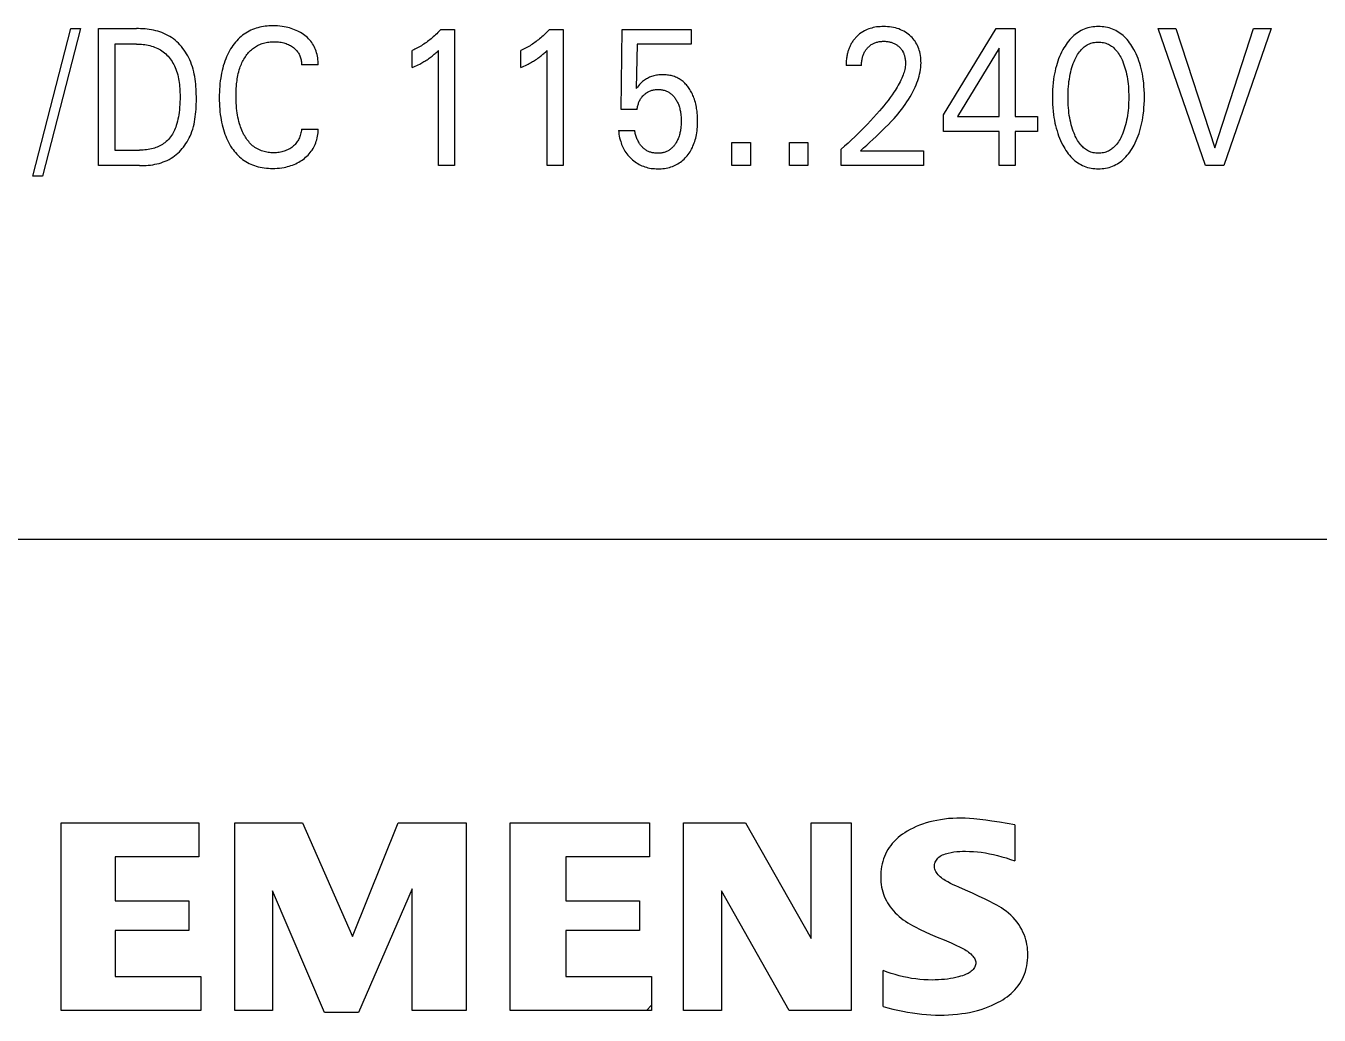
# Model space of a CAD drawing. Extents: x 0 to 420, y 0 to 297.
# Drawn here: x 99.15 to 119.9, y 222.9 to 238.77 of the extents above; entities that cross this region are included whole.
import ezdxf

# ---------------------------------------------------------------- set-up
doc = ezdxf.new("R2010")
doc.units = 0
doc.header["$LTSCALE"] = 23.1
doc.layers.add('10000_FRONT', color=7, linetype='CONTINUOUS')

msp = doc.modelspace()

# ---------------------------------------------------------------- linework, layer by layer
at = {"layer": '10000_FRONT', "color": 7, "linetype": 'CONTINUOUS'}
for p, q in [((99.267, 236.36), (99.876, 238.726)), ((100.031, 238.726), (99.422, 236.36)), ((99.876, 238.726), (100.031, 238.726)), ((100.319, 236.526), (100.319, 238.726)), ((100.319, 238.726), (100.925, 238.726)), ((105.811, 238.713), (106.028, 238.713)), ((106.028, 238.713), (106.028, 236.526)), ((107.553, 238.713), (107.77, 238.713)), ((107.77, 238.713), (107.77, 236.526)), ((108.703, 237.427), (108.719, 238.713)), ((108.719, 238.713), (109.827, 238.713)), ((109.827, 238.713), (109.827, 238.473)), ((113.874, 237.341), (114.718, 238.726)), ((114.718, 238.726), (115.02, 238.726)), ((115.02, 238.726), (115.02, 237.316)), ((118.076, 236.526), (117.317, 238.726)), ((117.317, 238.726), (117.6, 238.726)), ((117.6, 238.726), (118.227, 236.814)), ((118.227, 236.814), (118.845, 238.726)), ((119.129, 238.726), (118.369, 236.526)), ((118.845, 238.726), (119.129, 238.726)), ((100.58, 238.476), (100.58, 236.775)), ((100.925, 238.476), (100.58, 238.476)), ((105.352, 238.1), (105.352, 238.375)), ((105.772, 236.526), (105.772, 238.373)), ((107.094, 238.1), (107.094, 238.375)), ((107.513, 236.526), (107.513, 238.373)), ((108.959, 238.473), (108.944, 237.765)), ((109.827, 238.473), (108.959, 238.473)), ((114.764, 238.412), (114.098, 237.316)), ((114.764, 237.316), (114.764, 238.412)), ((103.843, 238.142), (103.574, 238.142)), ((112.558, 238.132), (112.31, 238.132)), ((108.959, 237.427), (108.703, 237.427)), ((113.874, 237.076), (113.874, 237.341)), ((114.098, 237.316), (114.764, 237.316)), ((115.02, 237.316), (115.382, 237.316)), ((115.382, 237.316), (115.382, 237.076)), ((103.574, 237.109), (103.843, 237.109)), ((108.66, 237.092), (108.921, 237.092)), ((114.764, 237.076), (113.874, 237.076)), ((114.764, 236.526), (114.764, 237.076)), ((115.02, 237.076), (115.02, 236.526)), ((115.382, 237.076), (115.02, 237.076)), ((100.58, 236.775), (100.978, 236.775)), ((110.48, 236.526), (110.48, 236.897)), ((110.48, 236.897), (110.776, 236.897)), ((110.776, 236.897), (110.776, 236.526)), ((111.402, 236.526), (111.402, 236.897)), ((111.402, 236.897), (111.698, 236.897)), ((111.698, 236.897), (111.698, 236.526)), ((112.231, 236.526), (112.231, 236.789)), ((112.543, 236.766), (113.551, 236.766)), ((113.551, 236.766), (113.551, 236.526)), ((100.976, 236.526), (100.319, 236.526)), ((106.028, 236.526), (105.772, 236.526)), ((107.77, 236.526), (107.513, 236.526)), ((110.776, 236.526), (110.48, 236.526)), ((111.698, 236.526), (111.402, 236.526)), ((113.551, 236.526), (112.231, 236.526)), ((115.02, 236.526), (114.764, 236.526)), ((118.369, 236.526), (118.076, 236.526)), ((99.422, 236.36), (99.267, 236.36)), ((194.189, 230.526), (89.189, 230.526)), ((99.719, 222.972), (99.719, 225.98)), ((99.719, 225.98), (101.927, 225.98)), ((101.927, 225.98), (101.927, 225.436)), ((102.503, 222.972), (102.503, 225.98)), ((102.503, 225.98), (103.591, 225.98)), ((103.591, 225.98), (104.391, 224.156)), ((104.391, 224.156), (105.127, 225.98)), ((105.127, 225.98), (106.215, 225.98)), ((106.215, 225.98), (106.215, 222.972)), ((106.919, 222.972), (106.919, 225.98)), ((106.919, 225.98), (109.158, 225.98)), ((109.158, 225.98), (109.158, 225.436)), ((109.703, 222.972), (109.703, 225.98)), ((109.703, 225.98), (110.695, 225.98)), ((110.695, 225.98), (111.751, 224.124)), ((111.751, 224.124), (111.751, 225.98)), ((111.751, 225.98), (112.391, 225.98)), ((112.391, 225.98), (112.391, 222.972)), ((115.015, 225.948), (115.015, 225.372)), ((100.583, 225.436), (100.583, 224.732)), ((101.927, 225.436), (100.583, 225.436)), ((107.815, 225.436), (107.815, 224.732)), ((109.158, 225.436), (107.815, 225.436)), ((103.111, 224.892), (103.111, 222.972)), ((103.943, 222.94), (103.111, 224.892)), ((105.351, 224.924), (104.487, 222.94)), ((105.351, 222.972), (105.351, 224.924)), ((110.311, 224.892), (110.311, 222.972)), ((111.399, 222.972), (110.311, 224.892)), ((100.583, 224.732), (101.767, 224.732)), ((101.767, 224.732), (101.767, 224.252)), ((107.815, 224.732), (108.999, 224.732)), ((108.999, 224.732), (108.999, 224.252)), ((100.583, 224.252), (100.583, 223.516)), ((101.767, 224.252), (100.583, 224.252)), ((107.815, 224.252), (107.815, 223.516)), ((108.999, 224.252), (107.815, 224.252)), ((100.583, 223.516), (101.959, 223.516)), ((101.959, 223.516), (101.959, 222.972)), ((107.815, 223.516), (109.191, 223.516)), ((109.191, 223.516), (109.191, 222.972)), ((112.903, 223.036), (112.903, 223.612)), ((109.106, 222.972), (109.191, 223.056)), ((101.959, 222.972), (99.719, 222.972)), ((103.111, 222.972), (102.503, 222.972)), ((104.487, 222.94), (103.943, 222.94)), ((106.215, 222.972), (105.351, 222.972)), ((109.191, 222.972), (106.919, 222.972)), ((110.311, 222.972), (109.703, 222.972)), ((112.391, 222.972), (111.399, 222.972))]:
    msp.add_line(p, q, dxfattribs=at)
for points in [[(100.976, 236.526), (101.011, 236.526), (101.046, 236.527), (101.081, 236.529), (101.117, 236.532), (101.152, 236.536), (101.187, 236.541), (101.222, 236.548), (101.256, 236.555), (101.29, 236.563), (101.324, 236.573), (101.357, 236.585), (101.39, 236.597), (101.422, 236.611), (101.453, 236.627), (101.483, 236.644), (101.511, 236.662), (101.538, 236.682), (101.565, 236.703), (101.59, 236.725), (101.615, 236.749), (101.638, 236.773), (101.661, 236.799), (101.682, 236.825), (101.702, 236.853), (101.721, 236.881), (101.74, 236.91), (101.756, 236.94), (101.772, 236.97), (101.787, 237), (101.803, 237.037), (101.817, 237.075), (101.829, 237.113), (101.84, 237.152), (101.85, 237.191), (101.858, 237.23), (101.865, 237.27), (101.871, 237.309), (101.876, 237.35), (101.88, 237.39), (101.883, 237.43), (101.885, 237.471), (101.887, 237.512), (101.888, 237.553), (101.888, 237.594), (101.888, 237.634), (101.887, 237.675), (101.886, 237.715), (101.884, 237.756), (101.881, 237.796), (101.878, 237.836), (101.873, 237.876), (101.868, 237.916), (101.861, 237.955), (101.854, 237.995), (101.845, 238.034), (101.835, 238.072), (101.824, 238.11), (101.811, 238.148), (101.797, 238.186), (101.781, 238.222), (101.766, 238.255), (101.749, 238.287), (101.731, 238.318), (101.712, 238.349), (101.692, 238.379), (101.67, 238.408), (101.648, 238.436), (101.624, 238.463), (101.599, 238.489), (101.573, 238.514), (101.547, 238.537), (101.519, 238.56), (101.49, 238.581), (101.46, 238.6), (101.43, 238.617), (101.399, 238.633), (101.368, 238.647), (101.336, 238.66), (101.303, 238.671), (101.27, 238.682), (101.236, 238.691), (101.202, 238.699), (101.168, 238.705), (101.133, 238.711), (101.099, 238.716), (101.064, 238.719), (101.029, 238.722), (100.994, 238.724), (100.959, 238.725), (100.925, 238.726)], [(103.843, 238.142), (103.843, 238.171), (103.841, 238.199), (103.839, 238.227), (103.835, 238.256), (103.83, 238.284), (103.824, 238.312), (103.816, 238.339), (103.808, 238.364), (103.799, 238.389), (103.789, 238.412), (103.778, 238.436), (103.766, 238.459), (103.752, 238.481), (103.738, 238.502), (103.722, 238.523), (103.705, 238.543), (103.687, 238.562), (103.668, 238.581), (103.648, 238.598), (103.628, 238.615), (103.607, 238.63), (103.584, 238.646), (103.561, 238.66), (103.538, 238.673), (103.514, 238.686), (103.489, 238.697), (103.464, 238.708), (103.437, 238.718), (103.41, 238.727), (103.383, 238.735), (103.355, 238.742), (103.327, 238.748), (103.299, 238.754), (103.262, 238.76), (103.225, 238.764), (103.187, 238.767), (103.149, 238.769), (103.112, 238.769), (103.082, 238.769), (103.052, 238.767), (103.022, 238.765), (102.993, 238.762), (102.963, 238.758), (102.934, 238.753), (102.905, 238.747), (102.876, 238.74), (102.847, 238.731), (102.818, 238.722), (102.789, 238.71), (102.761, 238.698), (102.733, 238.684), (102.706, 238.67), (102.679, 238.654), (102.653, 238.636), (102.629, 238.618), (102.604, 238.598), (102.58, 238.577), (102.557, 238.554), (102.535, 238.531), (102.514, 238.507), (102.494, 238.482), (102.475, 238.456), (102.456, 238.429), (102.437, 238.399), (102.419, 238.368), (102.402, 238.336), (102.386, 238.304), (102.371, 238.271), (102.358, 238.238), (102.345, 238.204), (102.332, 238.167), (102.32, 238.128), (102.31, 238.09), (102.3, 238.051), (102.292, 238.012), (102.284, 237.973), (102.278, 237.933), (102.272, 237.888), (102.267, 237.843), (102.262, 237.797), (102.259, 237.752), (102.257, 237.707), (102.256, 237.661), (102.256, 237.615)], [(105.811, 238.713), (105.794, 238.695), (105.778, 238.677), (105.761, 238.66), (105.743, 238.642), (105.726, 238.625), (105.708, 238.609), (105.689, 238.592), (105.671, 238.576), (105.653, 238.561), (105.634, 238.546), (105.615, 238.532), (105.596, 238.517), (105.577, 238.503), (105.558, 238.49), (105.538, 238.477), (105.518, 238.464), (105.498, 238.451), (105.478, 238.439), (105.457, 238.427), (105.437, 238.416), (105.416, 238.405), (105.395, 238.395), (105.374, 238.384), (105.352, 238.375)], [(107.553, 238.713), (107.536, 238.695), (107.519, 238.677), (107.502, 238.66), (107.485, 238.642), (107.467, 238.625), (107.449, 238.609), (107.431, 238.592), (107.413, 238.576), (107.394, 238.561), (107.376, 238.546), (107.357, 238.532), (107.338, 238.517), (107.319, 238.503), (107.299, 238.49), (107.28, 238.477), (107.26, 238.464), (107.24, 238.451), (107.22, 238.439), (107.199, 238.427), (107.179, 238.416), (107.158, 238.405), (107.137, 238.395), (107.116, 238.384), (107.094, 238.375)], [(112.505, 238.62), (112.494, 238.61), (112.483, 238.599), (112.473, 238.589), (112.463, 238.578), (112.454, 238.568), (112.444, 238.556), (112.435, 238.545), (112.426, 238.534), (112.418, 238.522), (112.41, 238.51), (112.402, 238.498), (112.394, 238.485), (112.387, 238.472), (112.381, 238.46), (112.374, 238.448), (112.368, 238.435), (112.363, 238.422), (112.358, 238.41), (112.353, 238.397), (112.348, 238.384), (112.344, 238.37), (112.34, 238.357), (112.336, 238.344), (112.332, 238.33), (112.329, 238.317), (112.326, 238.3), (112.322, 238.283), (112.32, 238.266), (112.317, 238.25), (112.315, 238.233), (112.313, 238.216), (112.312, 238.199), (112.311, 238.182), (112.31, 238.165), (112.31, 238.148), (112.31, 238.132)], [(112.543, 236.766), (112.592, 236.811), (112.641, 236.856), (112.691, 236.902), (112.741, 236.948), (112.791, 236.994), (112.841, 237.041), (112.89, 237.088), (112.939, 237.137), (112.988, 237.185), (113.035, 237.235), (113.081, 237.285), (113.113, 237.321), (113.144, 237.358), (113.174, 237.394), (113.204, 237.432), (113.232, 237.47), (113.26, 237.509), (113.287, 237.548), (113.313, 237.588), (113.337, 237.629), (113.361, 237.67), (113.383, 237.712), (113.404, 237.755), (113.419, 237.788), (113.433, 237.822), (113.447, 237.856), (113.459, 237.891), (113.47, 237.925), (113.481, 237.96), (113.489, 237.996), (113.497, 238.031), (113.503, 238.067), (113.507, 238.103), (113.51, 238.139), (113.512, 238.175), (113.511, 238.205), (113.51, 238.235), (113.507, 238.264), (113.503, 238.294), (113.498, 238.323), (113.492, 238.352), (113.484, 238.378), (113.476, 238.403), (113.467, 238.428), (113.456, 238.452), (113.444, 238.476), (113.431, 238.499), (113.417, 238.521), (113.401, 238.542), (113.385, 238.563), (113.368, 238.582), (113.349, 238.6), (113.33, 238.618), (113.308, 238.636), (113.285, 238.653), (113.261, 238.669), (113.237, 238.683), (113.212, 238.696), (113.185, 238.708), (113.157, 238.719), (113.129, 238.728), (113.101, 238.736), (113.072, 238.743), (113.04, 238.749), (113.008, 238.753), (112.976, 238.756), (112.943, 238.758), (112.911, 238.758), (112.883, 238.758), (112.855, 238.756), (112.828, 238.754), (112.8, 238.751), (112.773, 238.746), (112.746, 238.741), (112.721, 238.734), (112.697, 238.727), (112.673, 238.719), (112.649, 238.71), (112.626, 238.699), (112.603, 238.688), (112.577, 238.673), (112.552, 238.656), (112.528, 238.639), (112.505, 238.62)], [(116.929, 236.856), (116.947, 236.893), (116.964, 236.93), (116.98, 236.968), (116.995, 237.006), (117.009, 237.044), (117.021, 237.083), (117.034, 237.126), (117.045, 237.168), (117.054, 237.211), (117.063, 237.254), (117.071, 237.298), (117.077, 237.341), (117.084, 237.399), (117.089, 237.456), (117.093, 237.514), (117.095, 237.572), (117.096, 237.629), (117.095, 237.686), (117.093, 237.743), (117.089, 237.8), (117.084, 237.857), (117.077, 237.914), (117.07, 237.956), (117.063, 237.999), (117.054, 238.042), (117.044, 238.084), (117.033, 238.126), (117.02, 238.167), (117.007, 238.206), (116.994, 238.243), (116.978, 238.281), (116.962, 238.318), (116.945, 238.354), (116.926, 238.39), (116.91, 238.418), (116.894, 238.446), (116.876, 238.472), (116.858, 238.499), (116.839, 238.524), (116.818, 238.549), (116.797, 238.572), (116.774, 238.595), (116.753, 238.614), (116.731, 238.632), (116.709, 238.649), (116.685, 238.665), (116.661, 238.68), (116.636, 238.694), (116.611, 238.706), (116.585, 238.717), (116.558, 238.727), (116.53, 238.736), (116.502, 238.743), (116.473, 238.748), (116.445, 238.753), (116.416, 238.756), (116.387, 238.758), (116.358, 238.758), (116.329, 238.758), (116.3, 238.756), (116.271, 238.753), (116.242, 238.748), (116.214, 238.743), (116.186, 238.736), (116.158, 238.727), (116.131, 238.717), (116.105, 238.706), (116.08, 238.694), (116.055, 238.68), (116.031, 238.665), (116.007, 238.649), (115.984, 238.632), (115.963, 238.614), (115.942, 238.595), (115.919, 238.572), (115.897, 238.549), (115.877, 238.524), (115.858, 238.499), (115.839, 238.472), (115.822, 238.446), (115.805, 238.418), (115.789, 238.39), (115.784, 238.381)], [(100.925, 238.476), (100.952, 238.476), (100.979, 238.475), (101.006, 238.473), (101.033, 238.471), (101.06, 238.468), (101.087, 238.463), (101.114, 238.459), (101.14, 238.453), (101.167, 238.446), (101.193, 238.438), (101.218, 238.429), (101.243, 238.419), (101.268, 238.408), (101.291, 238.396), (101.314, 238.383), (101.336, 238.368), (101.357, 238.353), (101.378, 238.336), (101.397, 238.319), (101.416, 238.3), (101.434, 238.281), (101.452, 238.261), (101.468, 238.24), (101.484, 238.218), (101.498, 238.196), (101.512, 238.173), (101.525, 238.15), (101.537, 238.127), (101.548, 238.103), (101.561, 238.073), (101.571, 238.043), (101.581, 238.013), (101.59, 237.983), (101.597, 237.952), (101.604, 237.921), (101.609, 237.89), (101.614, 237.858), (101.617, 237.827), (101.62, 237.795), (101.623, 237.763), (101.624, 237.731), (101.625, 237.699), (101.626, 237.667), (101.626, 237.636), (101.626, 237.593), (101.625, 237.55), (101.623, 237.507), (101.62, 237.464), (101.616, 237.421), (101.611, 237.379), (101.606, 237.344), (101.6, 237.308), (101.593, 237.273), (101.585, 237.239), (101.576, 237.204), (101.565, 237.17), (101.557, 237.146), (101.548, 237.122), (101.538, 237.098), (101.527, 237.075), (101.516, 237.053), (101.503, 237.03), (101.489, 237.009), (101.474, 236.988), (101.458, 236.967), (101.441, 236.948), (101.423, 236.929), (101.404, 236.911), (101.384, 236.894), (101.363, 236.879), (101.343, 236.866), (101.323, 236.854), (101.303, 236.843), (101.281, 236.833), (101.26, 236.823), (101.238, 236.815), (101.215, 236.808), (101.193, 236.801), (101.166, 236.794), (101.14, 236.789), (101.113, 236.784), (101.086, 236.781), (101.059, 236.778), (101.032, 236.776), (101.005, 236.775), (100.978, 236.775)], [(102.534, 237.841), (102.536, 237.864), (102.54, 237.888), (102.544, 237.917), (102.549, 237.946), (102.555, 237.975), (102.561, 238.004), (102.569, 238.033), (102.577, 238.061), (102.586, 238.089), (102.593, 238.111), (102.601, 238.133), (102.61, 238.154), (102.619, 238.175), (102.629, 238.196), (102.64, 238.216), (102.651, 238.236), (102.663, 238.256), (102.674, 238.274), (102.686, 238.292), (102.698, 238.309), (102.712, 238.325), (102.725, 238.341), (102.74, 238.357), (102.754, 238.372), (102.77, 238.386), (102.786, 238.4), (102.802, 238.412), (102.818, 238.424), (102.835, 238.435), (102.853, 238.445), (102.87, 238.455), (102.888, 238.464), (102.907, 238.472), (102.926, 238.48), (102.945, 238.486), (102.966, 238.493), (102.987, 238.498), (103.008, 238.503), (103.03, 238.507), (103.051, 238.51), (103.073, 238.512), (103.095, 238.514), (103.117, 238.515), (103.139, 238.515), (103.161, 238.515), (103.183, 238.514), (103.205, 238.512), (103.227, 238.509), (103.249, 238.506), (103.269, 238.502), (103.289, 238.497), (103.308, 238.491), (103.328, 238.485), (103.347, 238.478), (103.364, 238.47), (103.382, 238.461), (103.399, 238.452), (103.416, 238.442), (103.432, 238.431), (103.444, 238.421), (103.457, 238.412), (103.469, 238.401), (103.48, 238.39), (103.491, 238.379), (103.501, 238.367), (103.511, 238.354), (103.52, 238.342), (103.528, 238.329), (103.535, 238.315), (103.542, 238.302), (103.548, 238.287), (103.553, 238.273), (103.558, 238.258), (103.563, 238.242), (103.567, 238.226), (103.57, 238.209), (103.572, 238.192), (103.573, 238.176), (103.574, 238.159), (103.574, 238.142)], [(105.352, 238.1), (105.376, 238.111), (105.4, 238.122), (105.423, 238.133), (105.447, 238.145), (105.47, 238.157), (105.487, 238.166), (105.504, 238.175), (105.521, 238.185), (105.538, 238.195), (105.555, 238.204), (105.571, 238.215), (105.589, 238.226), (105.606, 238.237), (105.623, 238.249), (105.64, 238.261), (105.656, 238.273), (105.668, 238.283), (105.68, 238.292), (105.692, 238.302), (105.705, 238.313), (105.718, 238.324), (105.73, 238.335), (105.744, 238.348), (105.758, 238.36), (105.772, 238.373)], [(107.094, 238.1), (107.118, 238.111), (107.142, 238.122), (107.165, 238.133), (107.188, 238.145), (107.212, 238.157), (107.229, 238.166), (107.246, 238.175), (107.263, 238.185), (107.28, 238.195), (107.296, 238.204), (107.313, 238.215), (107.33, 238.226), (107.348, 238.237), (107.365, 238.249), (107.381, 238.261), (107.398, 238.273), (107.41, 238.283), (107.422, 238.292), (107.434, 238.302), (107.447, 238.313), (107.46, 238.324), (107.472, 238.335), (107.486, 238.348), (107.5, 238.36), (107.513, 238.373)], [(112.558, 238.132), (112.558, 238.147), (112.559, 238.164), (112.56, 238.18), (112.561, 238.196), (112.563, 238.212), (112.566, 238.228), (112.569, 238.244), (112.572, 238.258), (112.576, 238.272), (112.58, 238.285), (112.584, 238.299), (112.589, 238.312), (112.595, 238.326), (112.601, 238.339), (112.608, 238.351), (112.614, 238.363), (112.622, 238.374), (112.629, 238.385), (112.637, 238.396), (112.646, 238.407), (112.655, 238.417), (112.664, 238.426), (112.674, 238.435), (112.684, 238.444), (112.694, 238.453), (112.704, 238.46), (112.715, 238.468), (112.727, 238.475), (112.738, 238.481), (112.75, 238.487), (112.762, 238.493), (112.774, 238.498), (112.787, 238.502), (112.799, 238.506), (112.812, 238.51), (112.826, 238.513), (112.84, 238.516), (112.854, 238.518), (112.868, 238.519), (112.882, 238.52), (112.897, 238.521), (112.911, 238.521), (112.925, 238.521), (112.939, 238.521), (112.952, 238.52), (112.966, 238.518), (112.98, 238.516), (112.994, 238.514), (113.007, 238.511), (113.02, 238.508), (113.032, 238.505), (113.044, 238.501), (113.056, 238.497), (113.068, 238.492), (113.079, 238.487), (113.09, 238.482), (113.101, 238.476), (113.112, 238.47), (113.122, 238.463), (113.132, 238.456), (113.142, 238.448), (113.151, 238.441), (113.16, 238.432), (113.17, 238.423), (113.179, 238.414), (113.188, 238.404), (113.196, 238.393), (113.204, 238.383), (113.211, 238.372), (113.218, 238.36), (113.223, 238.35), (113.229, 238.339), (113.234, 238.328), (113.238, 238.317), (113.242, 238.305), (113.246, 238.294), (113.249, 238.282), (113.252, 238.27), (113.255, 238.255), (113.258, 238.24), (113.26, 238.224), (113.262, 238.209), (113.263, 238.194), (113.264, 238.178), (113.263, 238.163)], [(115.784, 238.381), (115.767, 238.347), (115.75, 238.312), (115.735, 238.276), (115.72, 238.24), (115.707, 238.204), (115.695, 238.167), (115.683, 238.126), (115.671, 238.084), (115.662, 238.042), (115.653, 237.999), (115.645, 237.956), (115.639, 237.914), (115.632, 237.857), (115.626, 237.8), (115.623, 237.743), (115.62, 237.686), (115.62, 237.629), (115.62, 237.571), (115.622, 237.514), (115.626, 237.456), (115.631, 237.398), (115.638, 237.34), (115.645, 237.297), (115.652, 237.254), (115.661, 237.21), (115.671, 237.168), (115.682, 237.125), (115.694, 237.083), (115.706, 237.044), (115.72, 237.005), (115.735, 236.967), (115.751, 236.93), (115.768, 236.893), (115.787, 236.856), (115.802, 236.827), (115.819, 236.799), (115.836, 236.771), (115.855, 236.744), (115.874, 236.718), (115.895, 236.693), (115.916, 236.668), (115.939, 236.645), (115.96, 236.625), (115.982, 236.606), (116.005, 236.589), (116.028, 236.572), (116.053, 236.557), (116.078, 236.542), (116.103, 236.529), (116.13, 236.518), (116.157, 236.508), (116.185, 236.499), (116.213, 236.492), (116.241, 236.486), (116.27, 236.481), (116.299, 236.478), (116.328, 236.476), (116.358, 236.476), (116.387, 236.476), (116.416, 236.478), (116.445, 236.481), (116.474, 236.486), (116.503, 236.492), (116.531, 236.499), (116.559, 236.508), (116.586, 236.518), (116.613, 236.529), (116.638, 236.542), (116.663, 236.557), (116.687, 236.572), (116.711, 236.589), (116.734, 236.606), (116.756, 236.625), (116.777, 236.645), (116.799, 236.668), (116.821, 236.693), (116.841, 236.718), (116.861, 236.744), (116.879, 236.771), (116.897, 236.799), (116.913, 236.827), (116.929, 236.856)], [(115.967, 237.045), (115.954, 237.078), (115.942, 237.112), (115.932, 237.147), (115.922, 237.181), (115.913, 237.216), (115.905, 237.254), (115.898, 237.293), (115.891, 237.332), (115.886, 237.371), (115.881, 237.41), (115.877, 237.453), (115.874, 237.496), (115.872, 237.54), (115.871, 237.583), (115.871, 237.626), (115.871, 237.669), (115.872, 237.712), (115.874, 237.754), (115.877, 237.797), (115.881, 237.84), (115.886, 237.878), (115.892, 237.916), (115.898, 237.955), (115.905, 237.993), (115.914, 238.03), (115.923, 238.065), (115.933, 238.099), (115.943, 238.132), (115.955, 238.166), (115.968, 238.199), (115.978, 238.222), (115.989, 238.244), (116, 238.267), (116.012, 238.289), (116.025, 238.31), (116.038, 238.331), (116.053, 238.351), (116.069, 238.371), (116.083, 238.387), (116.097, 238.402), (116.112, 238.416), (116.128, 238.43), (116.145, 238.442), (116.162, 238.454), (116.18, 238.465), (116.199, 238.474), (116.217, 238.483), (116.236, 238.49), (116.256, 238.496), (116.276, 238.5), (116.296, 238.504), (116.316, 238.507), (116.337, 238.508), (116.358, 238.509), (116.378, 238.508), (116.399, 238.507), (116.419, 238.504), (116.439, 238.5), (116.459, 238.496), (116.479, 238.49), (116.498, 238.483), (116.517, 238.474), (116.535, 238.465), (116.553, 238.454), (116.57, 238.442), (116.587, 238.43), (116.603, 238.416), (116.618, 238.402), (116.633, 238.387), (116.646, 238.371), (116.662, 238.351), (116.677, 238.331), (116.69, 238.31), (116.703, 238.289), (116.715, 238.267), (116.727, 238.244), (116.737, 238.222), (116.747, 238.199), (116.75, 238.191)], [(113.263, 238.163), (113.262, 238.139), (113.26, 238.116), (113.257, 238.093), (113.252, 238.07), (113.247, 238.048), (113.24, 238.025), (113.233, 238.003), (113.225, 237.981), (113.217, 237.959), (113.205, 237.929), (113.191, 237.9), (113.177, 237.871), (113.162, 237.842), (113.146, 237.815), (113.13, 237.787), (113.113, 237.76), (113.096, 237.733), (113.078, 237.706), (113.047, 237.661), (113.015, 237.617), (112.983, 237.574), (112.949, 237.531), (112.915, 237.488), (112.881, 237.446), (112.846, 237.405), (112.799, 237.351), (112.752, 237.298), (112.704, 237.246), (112.656, 237.194), (112.605, 237.142), (112.554, 237.091), (112.503, 237.04), (112.451, 236.989), (112.397, 236.938), (112.342, 236.888), (112.287, 236.838), (112.231, 236.789)], [(116.75, 238.191), (116.762, 238.16), (116.773, 238.128), (116.784, 238.096), (116.793, 238.063), (116.801, 238.03), (116.81, 237.993), (116.817, 237.955), (116.824, 237.916), (116.829, 237.878), (116.834, 237.84), (116.838, 237.797), (116.841, 237.754), (116.843, 237.712), (116.844, 237.669), (116.845, 237.626), (116.844, 237.583), (116.843, 237.54), (116.841, 237.496), (116.838, 237.453), (116.834, 237.41), (116.829, 237.371), (116.824, 237.332), (116.818, 237.293), (116.81, 237.254), (116.802, 237.216), (116.793, 237.181), (116.783, 237.147), (116.773, 237.112), (116.761, 237.078), (116.748, 237.045), (116.738, 237.021), (116.728, 236.998), (116.717, 236.975), (116.705, 236.952), (116.692, 236.93), (116.678, 236.908), (116.663, 236.887), (116.648, 236.867), (116.635, 236.853), (116.623, 236.839), (116.609, 236.826), (116.595, 236.813), (116.581, 236.801), (116.566, 236.79), (116.55, 236.779), (116.534, 236.769), (116.517, 236.761), (116.499, 236.752), (116.479, 236.745), (116.46, 236.739), (116.44, 236.734), (116.42, 236.73), (116.399, 236.727), (116.378, 236.726), (116.358, 236.725), (116.337, 236.726), (116.316, 236.727), (116.296, 236.73), (116.275, 236.734), (116.255, 236.739), (116.236, 236.745), (116.217, 236.752), (116.198, 236.761), (116.181, 236.769), (116.165, 236.779), (116.15, 236.79), (116.135, 236.801), (116.12, 236.813), (116.106, 236.826), (116.093, 236.839), (116.08, 236.853), (116.068, 236.867), (116.052, 236.887), (116.037, 236.908), (116.023, 236.93), (116.011, 236.952), (115.999, 236.975), (115.987, 236.998), (115.977, 237.021), (115.967, 237.045)], [(109.919, 237.4), (109.916, 237.421), (109.913, 237.441), (109.909, 237.466), (109.904, 237.491), (109.898, 237.517), (109.892, 237.542), (109.885, 237.567), (109.877, 237.591), (109.868, 237.616), (109.861, 237.635), (109.853, 237.654), (109.844, 237.673), (109.835, 237.692), (109.826, 237.71), (109.816, 237.728), (109.805, 237.746), (109.794, 237.764), (109.783, 237.779), (109.772, 237.794), (109.76, 237.808), (109.748, 237.823), (109.735, 237.836), (109.722, 237.85), (109.709, 237.863), (109.695, 237.875), (109.68, 237.887), (109.664, 237.898), (109.647, 237.91), (109.63, 237.92), (109.613, 237.93), (109.595, 237.938), (109.576, 237.947), (109.558, 237.954), (109.539, 237.96), (109.52, 237.966), (109.502, 237.97), (109.483, 237.974), (109.464, 237.978), (109.445, 237.98), (109.426, 237.982), (109.407, 237.984), (109.388, 237.985), (109.369, 237.985), (109.348, 237.985), (109.328, 237.984), (109.307, 237.982), (109.287, 237.98), (109.267, 237.977), (109.246, 237.973), (109.228, 237.968), (109.209, 237.963), (109.191, 237.957), (109.174, 237.951), (109.156, 237.944), (109.139, 237.936), (109.122, 237.927), (109.106, 237.918), (109.09, 237.908), (109.075, 237.897), (109.06, 237.886), (109.046, 237.874), (109.035, 237.865), (109.025, 237.855), (109.015, 237.845), (108.998, 237.827), (108.981, 237.808), (108.963, 237.787), (108.944, 237.765)], [(103.574, 237.109), (103.572, 237.089), (103.569, 237.069), (103.565, 237.05), (103.56, 237.03), (103.554, 237.011), (103.548, 236.992), (103.541, 236.975), (103.534, 236.958), (103.526, 236.942), (103.517, 236.926), (103.507, 236.911), (103.496, 236.896), (103.485, 236.882), (103.473, 236.868), (103.461, 236.855), (103.447, 236.843), (103.434, 236.831), (103.419, 236.82), (103.403, 236.809), (103.387, 236.798), (103.37, 236.789), (103.352, 236.78), (103.334, 236.772), (103.315, 236.764), (103.296, 236.758), (103.277, 236.752), (103.257, 236.747), (103.237, 236.743), (103.215, 236.739), (103.193, 236.736), (103.171, 236.734), (103.149, 236.733), (103.126, 236.733), (103.104, 236.733), (103.082, 236.734), (103.06, 236.736), (103.038, 236.739), (103.017, 236.742), (102.995, 236.747), (102.973, 236.752), (102.952, 236.758), (102.931, 236.765), (102.91, 236.774), (102.889, 236.783), (102.868, 236.794), (102.848, 236.806), (102.828, 236.818), (102.809, 236.832), (102.791, 236.846), (102.773, 236.862), (102.757, 236.877), (102.741, 236.894), (102.727, 236.911), (102.713, 236.928), (102.699, 236.946), (102.686, 236.965), (102.674, 236.984), (102.663, 237.003), (102.652, 237.023), (102.639, 237.047), (102.628, 237.071), (102.617, 237.096), (102.607, 237.121), (102.597, 237.147), (102.589, 237.172), (102.581, 237.198), (102.571, 237.232), (102.563, 237.267), (102.555, 237.302), (102.549, 237.337), (102.543, 237.372), (102.538, 237.408), (102.534, 237.448), (102.53, 237.489), (102.527, 237.529), (102.526, 237.57), (102.524, 237.611), (102.524, 237.651), (102.525, 237.689), (102.526, 237.727), (102.528, 237.765), (102.53, 237.803), (102.534, 237.841)], [(108.959, 237.427), (108.961, 237.442), (108.963, 237.458), (108.966, 237.474), (108.969, 237.489), (108.973, 237.504), (108.978, 237.52), (108.982, 237.533), (108.988, 237.547), (108.993, 237.56), (109, 237.573), (109.007, 237.586), (109.014, 237.599), (109.022, 237.61), (109.031, 237.622), (109.04, 237.633), (109.049, 237.644), (109.059, 237.654), (109.069, 237.664), (109.079, 237.673), (109.09, 237.681), (109.1, 237.689), (109.111, 237.697), (109.123, 237.704), (109.134, 237.711), (109.146, 237.717), (109.158, 237.722), (109.171, 237.727), (109.183, 237.731), (109.196, 237.735), (109.209, 237.739), (109.223, 237.742), (109.237, 237.744), (109.251, 237.746), (109.265, 237.747), (109.279, 237.748), (109.293, 237.748), (109.307, 237.748), (109.322, 237.747), (109.336, 237.746), (109.35, 237.744), (109.364, 237.742), (109.378, 237.739), (109.392, 237.735), (109.406, 237.731), (109.418, 237.726), (109.431, 237.721), (109.443, 237.716), (109.455, 237.71), (109.467, 237.703), (109.478, 237.696), (109.489, 237.688), (109.5, 237.68), (109.511, 237.671), (109.521, 237.661), (109.531, 237.651), (109.541, 237.641), (109.55, 237.63), (109.559, 237.618), (109.567, 237.607), (109.575, 237.595), (109.584, 237.582), (109.592, 237.568), (109.6, 237.554), (109.607, 237.539), (109.614, 237.525), (109.62, 237.51), (109.626, 237.495), (109.631, 237.478), (109.637, 237.462), (109.642, 237.445), (109.646, 237.428), (109.65, 237.411), (109.653, 237.394), (109.656, 237.377), (109.659, 237.354), (109.662, 237.332), (109.664, 237.309), (109.665, 237.287), (109.666, 237.264), (109.666, 237.241), (109.666, 237.219), (109.665, 237.197), (109.664, 237.175), (109.662, 237.153), (109.66, 237.132)], [(102.256, 237.615), (102.256, 237.57), (102.257, 237.525), (102.259, 237.48), (102.262, 237.435), (102.267, 237.39), (102.272, 237.345), (102.278, 237.3), (102.285, 237.261), (102.292, 237.222), (102.3, 237.183), (102.31, 237.145), (102.321, 237.107), (102.332, 237.069), (102.345, 237.031), (102.358, 236.998), (102.372, 236.965), (102.387, 236.933), (102.403, 236.901), (102.42, 236.87), (102.438, 236.839), (102.458, 236.809), (102.476, 236.784), (102.495, 236.759), (102.515, 236.735), (102.536, 236.711), (102.558, 236.689), (102.581, 236.667), (102.605, 236.647), (102.629, 236.627), (102.654, 236.61), (102.68, 236.593), (102.706, 236.578), (102.733, 236.563), (102.761, 236.55), (102.789, 236.538), (102.818, 236.528), (102.847, 236.518), (102.879, 236.509), (102.912, 236.502), (102.945, 236.495), (102.978, 236.49), (103.011, 236.487), (103.045, 236.484), (103.078, 236.482), (103.112, 236.482), (103.148, 236.482), (103.185, 236.484), (103.222, 236.487), (103.258, 236.492), (103.294, 236.498), (103.322, 236.504), (103.35, 236.51), (103.377, 236.518), (103.404, 236.526), (103.431, 236.536), (103.457, 236.546), (103.482, 236.557), (103.507, 236.569), (103.531, 236.582), (103.554, 236.596), (103.577, 236.611), (103.6, 236.627), (103.621, 236.643), (103.641, 236.66), (103.661, 236.677), (103.68, 236.696), (103.698, 236.715), (103.715, 236.735), (103.731, 236.756), (103.746, 236.777), (103.759, 236.799), (103.772, 236.821), (103.784, 236.844), (103.794, 236.868), (103.804, 236.892), (103.812, 236.917), (103.82, 236.943), (103.827, 236.971), (103.832, 236.998), (103.837, 237.026), (103.84, 237.053), (103.842, 237.081), (103.843, 237.109)], [(108.66, 237.092), (108.663, 237.061), (108.667, 237.031), (108.672, 237.001), (108.678, 236.972), (108.686, 236.942), (108.695, 236.913), (108.702, 236.89), (108.71, 236.868), (108.719, 236.846), (108.729, 236.824), (108.74, 236.802), (108.751, 236.781), (108.763, 236.761), (108.778, 236.738), (108.794, 236.716), (108.81, 236.695), (108.828, 236.675), (108.846, 236.655), (108.866, 236.636), (108.885, 236.619), (108.904, 236.603), (108.925, 236.588), (108.946, 236.573), (108.967, 236.56), (108.989, 236.547), (109.012, 236.536), (109.035, 236.525), (109.059, 236.516), (109.083, 236.507), (109.107, 236.5), (109.132, 236.493), (109.158, 236.488), (109.185, 236.483), (109.212, 236.48), (109.239, 236.478), (109.266, 236.476), (109.293, 236.476), (109.32, 236.476), (109.346, 236.477), (109.373, 236.48), (109.4, 236.483), (109.426, 236.487), (109.452, 236.493), (109.478, 236.499), (109.501, 236.506), (109.525, 236.514), (109.548, 236.523), (109.57, 236.533), (109.592, 236.544), (109.613, 236.556), (109.634, 236.569), (109.655, 236.583), (109.674, 236.598), (109.694, 236.614), (109.712, 236.631), (109.73, 236.649), (109.746, 236.667), (109.762, 236.686), (109.778, 236.706), (109.793, 236.727), (109.807, 236.749), (109.82, 236.77), (109.832, 236.793), (109.844, 236.816), (109.854, 236.839), (109.865, 236.864), (109.874, 236.89), (109.883, 236.916), (109.891, 236.943), (109.898, 236.969), (109.904, 236.996), (109.909, 237.023), (109.915, 237.053), (109.919, 237.084), (109.922, 237.115), (109.925, 237.145), (109.926, 237.176), (109.928, 237.207), (109.928, 237.238), (109.928, 237.271), (109.927, 237.303), (109.925, 237.336), (109.922, 237.368), (109.919, 237.4)], [(109.66, 237.132), (109.658, 237.118), (109.656, 237.104), (109.653, 237.087), (109.65, 237.07), (109.646, 237.052), (109.642, 237.035), (109.637, 237.018), (109.632, 237.001), (109.626, 236.985), (109.621, 236.97), (109.614, 236.955), (109.608, 236.94), (109.601, 236.925), (109.593, 236.911), (109.585, 236.896), (109.577, 236.883), (109.569, 236.872), (109.562, 236.861), (109.554, 236.851), (109.546, 236.841), (109.538, 236.831), (109.529, 236.821), (109.52, 236.812), (109.511, 236.804), (109.501, 236.795), (109.49, 236.787), (109.479, 236.779), (109.468, 236.771), (109.456, 236.765), (109.444, 236.758), (109.432, 236.752), (109.419, 236.747), (109.407, 236.743), (109.394, 236.739), (109.382, 236.735), (109.37, 236.733), (109.357, 236.73), (109.344, 236.728), (109.332, 236.727), (109.319, 236.726), (109.306, 236.725), (109.293, 236.725), (109.28, 236.725), (109.267, 236.726), (109.253, 236.727), (109.24, 236.728), (109.227, 236.73), (109.214, 236.732), (109.201, 236.734), (109.188, 236.737), (109.176, 236.741), (109.163, 236.745), (109.151, 236.749), (109.139, 236.754), (109.127, 236.76), (109.115, 236.766), (109.104, 236.773), (109.093, 236.78), (109.082, 236.788), (109.071, 236.796), (109.061, 236.804), (109.051, 236.814), (109.042, 236.823), (109.032, 236.833), (109.024, 236.843), (109.015, 236.854), (109.007, 236.865), (108.999, 236.876), (108.992, 236.888), (108.983, 236.903), (108.975, 236.918), (108.967, 236.933), (108.96, 236.948), (108.953, 236.964), (108.947, 236.98), (108.942, 236.996), (108.937, 237.012), (108.933, 237.028), (108.929, 237.044), (108.926, 237.06), (108.923, 237.076), (108.921, 237.092)], [(115.015, 225.948), (114.892, 225.968), (114.77, 225.989), (114.648, 226.008), (114.552, 226.022), (114.456, 226.034), (114.36, 226.044), (114.29, 226.05), (114.22, 226.054), (114.151, 226.056), (114.085, 226.055), (114.02, 226.052), (113.955, 226.048), (113.89, 226.041), (113.825, 226.031), (113.766, 226.021), (113.708, 226.009), (113.651, 225.995), (113.594, 225.98), (113.537, 225.961), (113.486, 225.942), (113.435, 225.921), (113.385, 225.898), (113.336, 225.873), (113.288, 225.845), (113.251, 225.822), (113.214, 225.797), (113.179, 225.771), (113.145, 225.743), (113.112, 225.713), (113.081, 225.682), (113.052, 225.65), (113.027, 225.618), (113.003, 225.585), (112.981, 225.551), (112.96, 225.515), (112.942, 225.479), (112.926, 225.442), (112.911, 225.404), (112.898, 225.363), (112.887, 225.321), (112.879, 225.279), (112.872, 225.237), (112.868, 225.194), (112.865, 225.151), (112.865, 225.108), (112.866, 225.068), (112.869, 225.029), (112.873, 224.99), (112.88, 224.951), (112.888, 224.913), (112.898, 224.875), (112.91, 224.838), (112.923, 224.802), (112.939, 224.767), (112.957, 224.732), (112.976, 224.698), (112.996, 224.665), (113.018, 224.633), (113.042, 224.602), (113.069, 224.57), (113.098, 224.538), (113.129, 224.508), (113.16, 224.479), (113.193, 224.451), (113.227, 224.425), (113.262, 224.401), (113.299, 224.377), (113.337, 224.354), (113.376, 224.332), (113.416, 224.311), (113.496, 224.271), (113.578, 224.232), (113.66, 224.195), (113.772, 224.148), (113.884, 224.101), (113.995, 224.053), (114.04, 224.034), (114.084, 224.014), (114.128, 223.993), (114.172, 223.97), (114.214, 223.946), (114.235, 223.934), (114.256, 223.921), (114.275, 223.907), (114.295, 223.892), (114.313, 223.877), (114.33, 223.859), (114.346, 223.841), (114.356, 223.827), (114.365, 223.813), (114.373, 223.799), (114.38, 223.784), (114.385, 223.768), (114.389, 223.753), (114.39, 223.737), (114.39, 223.72), (114.387, 223.704), (114.383, 223.687), (114.376, 223.672), (114.369, 223.657), (114.36, 223.642), (114.347, 223.627), (114.333, 223.612), (114.318, 223.599), (114.302, 223.587), (114.285, 223.576), (114.267, 223.566), (114.237, 223.552), (114.207, 223.539), (114.176, 223.527), (114.144, 223.518), (114.113, 223.509), (114.07, 223.498), (114.026, 223.489), (113.983, 223.482), (113.936, 223.475), (113.889, 223.469), (113.842, 223.465), (113.792, 223.462), (113.741, 223.46), (113.691, 223.459), (113.625, 223.46), (113.558, 223.463), (113.492, 223.468), (113.427, 223.476), (113.36, 223.485), (113.294, 223.497), (113.229, 223.511), (113.164, 223.526), (113.097, 223.545), (113.032, 223.565), (112.967, 223.587), (112.903, 223.612)], [(112.903, 223.036), (112.982, 223.014), (113.062, 222.993), (113.142, 222.974), (113.223, 222.957), (113.298, 222.943), (113.374, 222.93), (113.45, 222.919), (113.527, 222.91), (113.598, 222.904), (113.67, 222.899), (113.742, 222.896), (113.813, 222.895), (113.884, 222.896), (113.954, 222.899), (114.025, 222.903), (114.095, 222.91), (114.165, 222.919), (114.228, 222.929), (114.291, 222.94), (114.354, 222.954), (114.416, 222.969), (114.477, 222.987), (114.534, 223.006), (114.589, 223.026), (114.644, 223.049), (114.698, 223.074), (114.751, 223.101), (114.787, 223.121), (114.823, 223.142), (114.858, 223.165), (114.892, 223.189), (114.924, 223.215), (114.956, 223.241), (114.986, 223.27), (115.015, 223.299), (115.044, 223.332), (115.07, 223.366), (115.095, 223.401), (115.118, 223.438), (115.139, 223.476), (115.157, 223.514), (115.174, 223.554), (115.188, 223.597), (115.2, 223.641), (115.21, 223.685), (115.217, 223.73), (115.222, 223.775), (115.225, 223.82), (115.226, 223.865), (115.225, 223.906), (115.222, 223.946), (115.218, 223.987), (115.212, 224.027), (115.204, 224.066), (115.194, 224.105), (115.182, 224.144), (115.166, 224.187), (115.148, 224.229), (115.127, 224.27), (115.105, 224.31), (115.08, 224.349), (115.053, 224.386), (115.022, 224.425), (114.988, 224.462), (114.953, 224.497), (114.916, 224.531), (114.878, 224.562), (114.838, 224.592), (114.801, 224.616), (114.764, 224.639), (114.726, 224.661), (114.687, 224.682), (114.608, 224.724), (114.528, 224.763), (114.447, 224.801), (114.337, 224.85), (114.227, 224.899), (114.117, 224.947), (114.073, 224.968), (114.029, 224.988), (113.986, 225.01), (113.943, 225.033), (113.901, 225.058), (113.88, 225.071), (113.859, 225.084), (113.84, 225.099), (113.821, 225.114), (113.803, 225.131), (113.786, 225.148), (113.77, 225.167), (113.759, 225.184), (113.749, 225.201), (113.74, 225.219), (113.734, 225.238), (113.729, 225.257), (113.727, 225.276), (113.727, 225.295), (113.729, 225.313), (113.734, 225.332), (113.74, 225.35), (113.749, 225.367), (113.758, 225.384), (113.77, 225.399), (113.782, 225.413), (113.799, 225.429), (113.818, 225.444), (113.838, 225.456), (113.859, 225.466), (113.88, 225.475), (113.903, 225.483), (113.926, 225.49), (113.949, 225.496), (113.995, 225.506), (114.041, 225.513), (114.088, 225.519), (114.134, 225.522), (114.18, 225.524), (114.227, 225.524), (114.29, 225.523), (114.353, 225.52), (114.416, 225.515), (114.479, 225.508), (114.545, 225.498), (114.611, 225.486), (114.676, 225.473), (114.741, 225.457), (114.81, 225.438), (114.879, 225.418), (114.947, 225.395), (115.015, 225.372)]]:
    msp.add_lwpolyline(points, dxfattribs=at)

doc.saveas('drawing.dxf')
